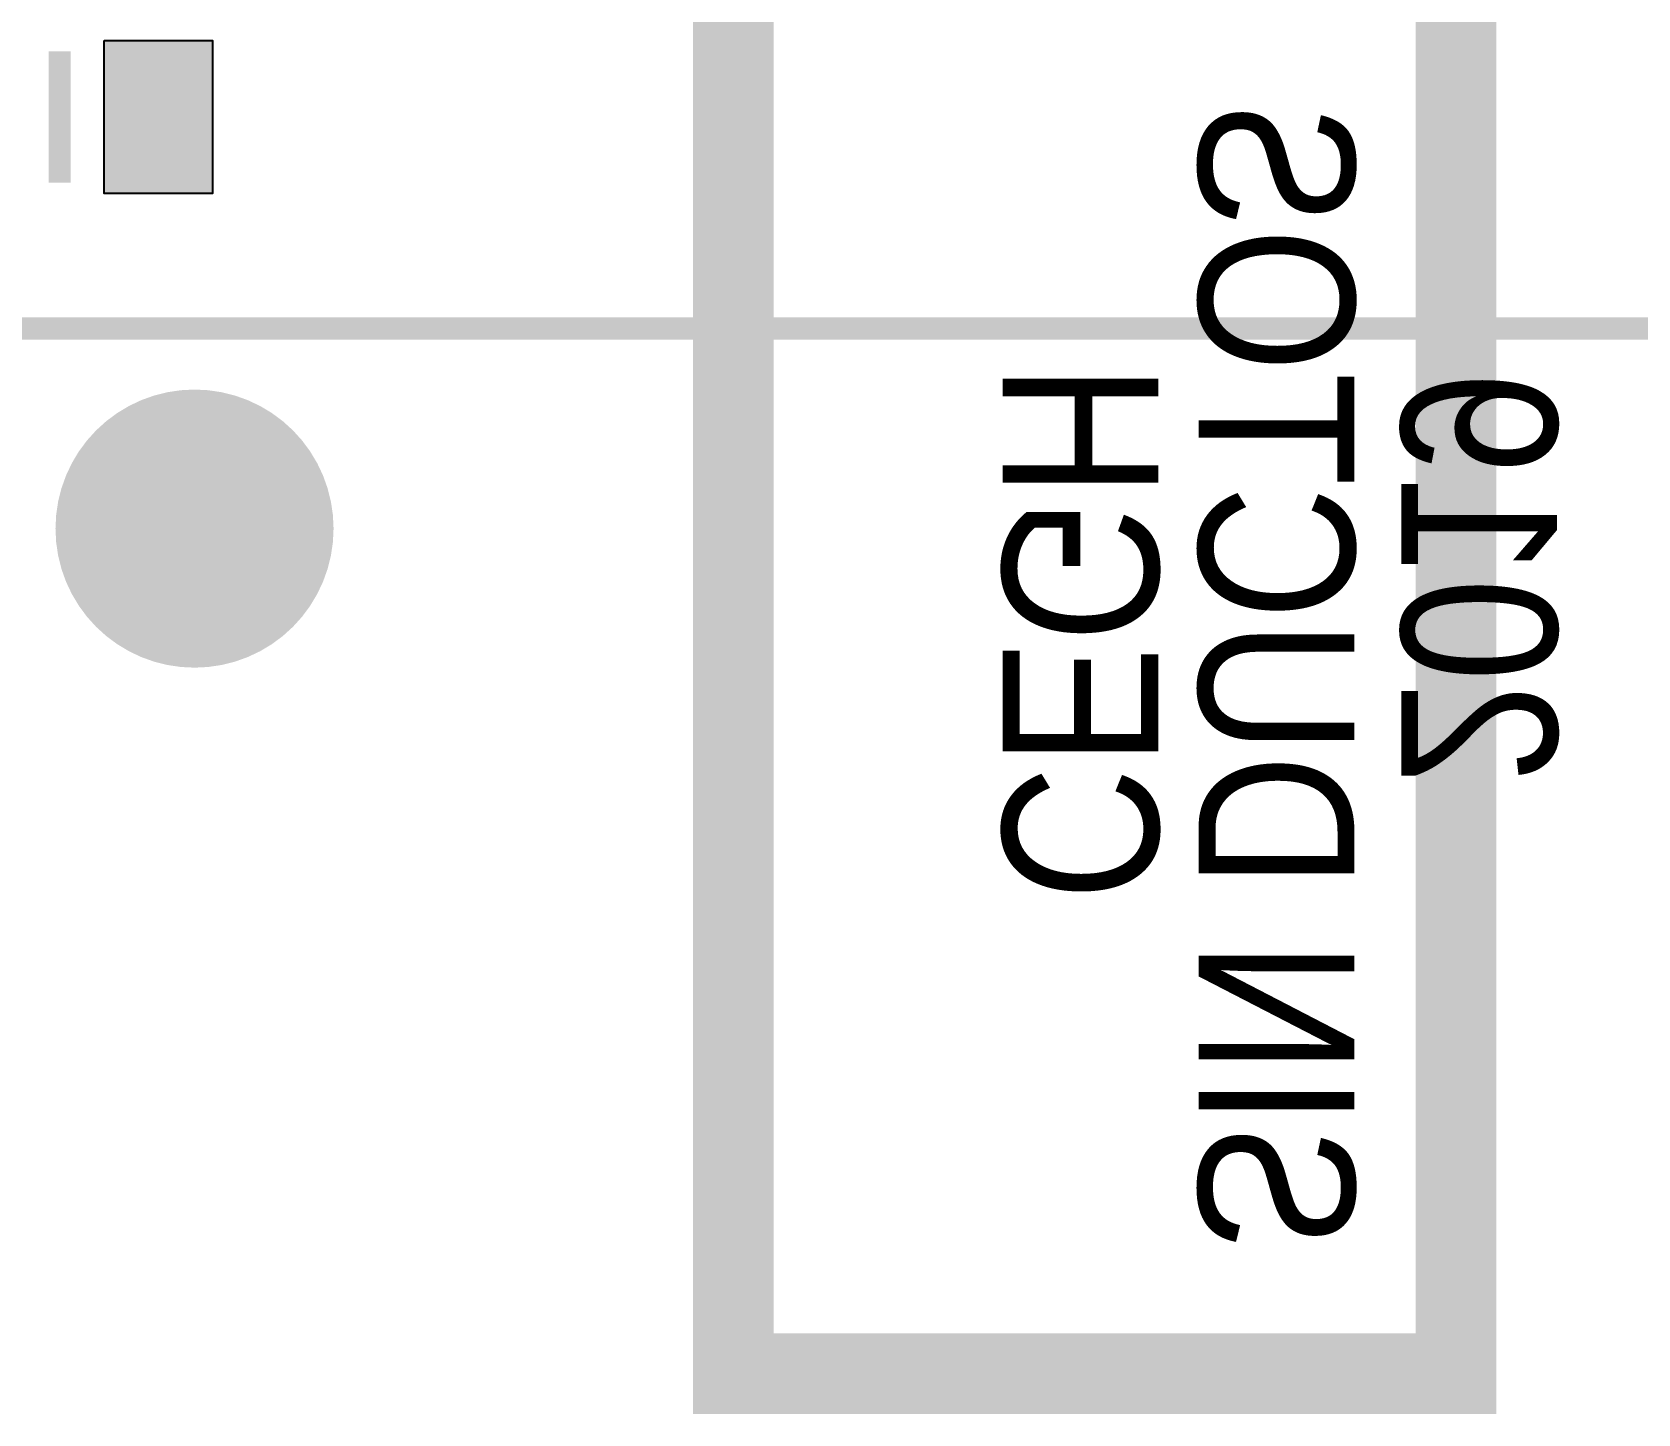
# Model space of a CAD drawing. Header units: inches. Extents: x 15 to 148, y 10 to 111.
# Drawn here: x 140.607 to 141.906, y 101.591 to 102.709 of the extents above; entities that cross this region are included whole.
import ezdxf

# ---------------------------------------------------------------- set-up
doc = ezdxf.new("R2010")
doc.units = ezdxf.units.IN
doc.header["$MEASUREMENT"] = 0
doc.layers.add('BLK_12AWG', color=7, linetype='Continuous')

# ---------------------------------------------------------------- blocks, each defined once
blk = doc.blocks.new('RPAD')
blk.add_trace([(-0.5, -0.5), (-0.5, 0.5), (0.5, -0.5), (0.5, 0.5)])
blk = doc.blocks.new('EPAD')
at = {"const_width": 0.5}
blk.add_lwpolyline([(-0.25, 0, 1), (0.25, 0, 1)], format="xyb", close=True, dxfattribs=at)
blk = doc.blocks.new('CEGHSD')
for points, const_width in [([(136.00213, 101.32322), (136.26198, 101.32322), (136.26198, 101.89703), (136.00213, 101.89703), (136.00213, 101.32322)], 0.029), ([(136.00213, 101.32322), (136.26198, 101.32322), (136.26198, 101.89703), (136.00213, 101.89703), (136.00213, 101.32322)], 0.029), ([(136.00213, 101.32322), (136.26198, 101.32322), (136.26198, 101.89703), (136.00213, 101.89703), (136.00213, 101.32322)], 0.029), ([(135.75989, 101.79861), (135.75989, 101.75136)], 0.00787), ([(135.75989, 101.79861), (135.75989, 101.75136)], 0.00787), ([(135.75989, 101.79861), (135.75989, 101.75136)], 0.00787), ([(133.62057, 101.69899), (136.3371, 101.69899)], 0.008), ([(133.62057, 101.69899), (136.3371, 101.69899)], 0.008), ([(133.62057, 101.69899), (136.3371, 101.69899)], 0.008)]:
    blk.add_lwpolyline(points, dxfattribs=dict(const_width=const_width))
blk.add_lwpolyline([(135.77582, 101.80249), (135.81482, 101.80249), (135.81482, 101.74749), (135.77582, 101.74749), (135.77582, 101.80249)], close=True)
for name, p, xscale, yscale in [('RPAD', (135.79532, 101.77499), 0.039, 0.055), ('EPAD', (135.80837, 101.62703), 0.1, 0.1)]:
    blk.add_blockref(name, p, dxfattribs=dict(xscale=xscale, yscale=yscale))
at = {"text_generation_flag": 2, "width": 0.892857}
for s, p in [('SIN DUCTOS', (136.16946, 101.36751)), ('SIN DUCTOS', (136.16946, 101.36751)), ('SIN DUCTOS', (136.16946, 101.36751)), ('CEGH', (136.09893, 101.49316)), ('CEGH', (136.09893, 101.49316)), ('CEGH', (136.09893, 101.49316)), ('2019', (136.2423, 101.53483)), ('2019', (136.2423, 101.53483)), ('2019', (136.2423, 101.53483))]:
    blk.add_text(s, height=0.056, rotation=270, dxfattribs=at).set_placement(p)

msp = doc.modelspace()

# ---------------------------------------------------------------- block references
at = {"layer": 'BLK_12AWG', "xscale": 2.25, "yscale": 2.25, "zscale": 2.25}
msp.add_blockref('CEGHSD', (-164.8303, -126.3532), dxfattribs=at)

doc.saveas('drawing.dxf')
